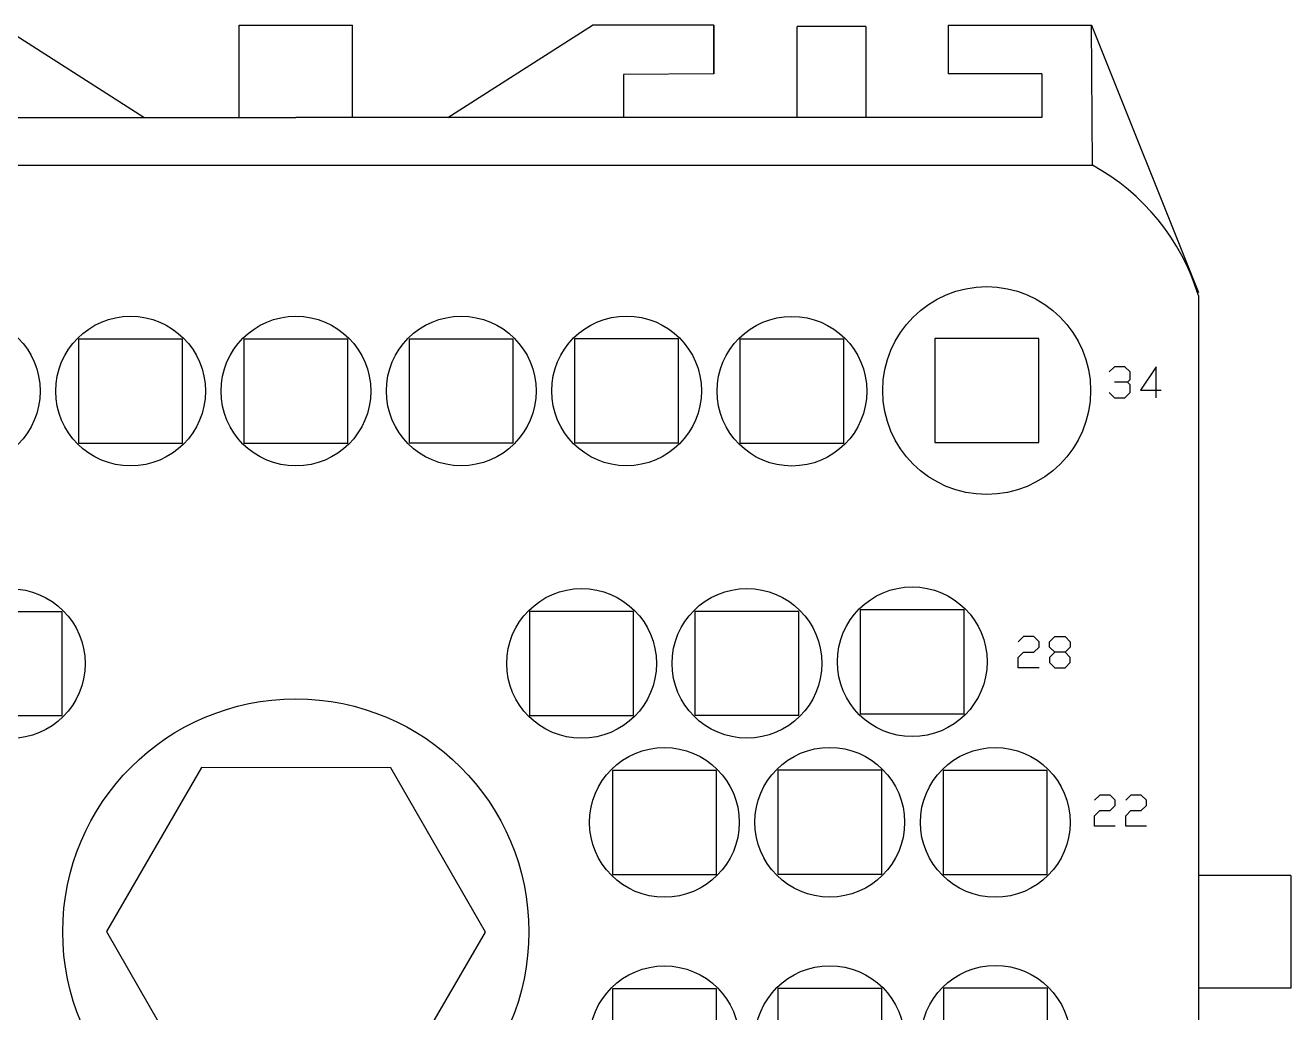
# Model space of a CAD drawing. Header units: millimetres. Extents: x -1 to 4489, y 0 to 1364.
# Drawn here: x 2726.8 to 2795.3, y 301.2 to 354.7 of the extents above; entities that cross this region are included whole.
import ezdxf

# ---------------------------------------------------------------- set-up
doc = ezdxf.new("R2010")
doc.units = ezdxf.units.MM
doc.layers.add('SYMBOLS', color=7, linetype='Continuous')

# ---------------------------------------------------------------- blocks, each defined once
blk = doc.blocks.new('418550588')
at = {"layer": 'SYMBOLS', "color": 7}
for points in [[(103.523, 142.502), (89.603, 151.362)], [(112.683, 142.502), (112.683, 151.362)], [(112.683, 151.362), (123.603, 151.362)], [(123.603, 142.502), (123.603, 151.362)], [(132.763, 142.502), (146.683, 151.362)], [(158.353, 151.362), (146.683, 151.362)], [(158.353, 146.682), (158.353, 151.362)], [(158.353, 151.362), (158.353, 146.682)], [(166.363, 142.502), (166.363, 151.252)], [(172.963, 151.252), (166.363, 151.252)], [(172.963, 151.252), (172.963, 142.502)], [(180.873, 151.362), (194.663, 151.362)], [(180.873, 151.362), (180.873, 146.682)], [(194.663, 151.362), (204.953, 125.642)], [(194.763, 137.892), (194.663, 151.362)], [(158.353, 146.682), (149.663, 146.632)], [(149.663, 146.632), (149.663, 142.502)], [(189.903, 146.682), (180.873, 146.682)], [(189.903, 146.682), (189.903, 142.502)], [(46.389, 142.502), (118.143, 142.502)], [(189.903, 142.502), (118.143, 142.502)], [(41.528, 137.892), (194.763, 137.892)], [(204.953, 125.362), (204.953, 2.949)], [(97.253, 111.172), (107.253, 111.172), (107.253, 121.172), (97.253, 121.172), (97.253, 111.172)], [(113.153, 111.172), (123.153, 111.172), (123.153, 121.172), (113.153, 121.172), (113.153, 111.172)], [(129.053, 111.182), (139.053, 111.182), (139.053, 121.182), (129.053, 121.182), (129.053, 111.182)], [(144.953, 111.192), (154.953, 111.192), (154.953, 121.192), (144.953, 121.192), (144.953, 111.192)], [(160.863, 111.162), (170.863, 111.162), (170.863, 121.162), (160.863, 121.162), (160.863, 111.162)], [(179.593, 111.222), (189.593, 111.222), (189.593, 121.222), (179.593, 121.222), (179.593, 111.222)], [(198.133, 117.022), (198.383, 117.272), (198.383, 118.022), (197.883, 118.522), (196.883, 118.522), (196.383, 118.022)], [(200.883, 115.522), (200.883, 118.522), (199.383, 116.272), (201.383, 116.272)], [(196.383, 116.022), (196.883, 115.522), (197.883, 115.522), (198.383, 116.022), (198.383, 116.772), (198.133, 117.022), (196.883, 117.022)], [(85.683, 84.952), (95.683, 84.952), (95.683, 94.952), (85.683, 94.952), (85.683, 84.952)], [(140.633, 84.972), (150.633, 84.972), (150.633, 94.972), (140.633, 94.972), (140.633, 84.972)], [(156.533, 84.982), (166.533, 84.982), (166.533, 94.982), (156.533, 94.982), (156.533, 84.982)], [(172.433, 85.132), (182.433, 85.132), (182.433, 95.132), (172.433, 95.132), (172.433, 85.132)], [(189.633, 89.552), (187.633, 89.552), (187.633, 90.552), (188.133, 91.052), (189.133, 91.052), (189.633, 91.552), (189.633, 92.052), (189.133, 92.552), (188.133, 92.552), (187.633, 92.052)], [(191.133, 91.052), (190.633, 90.552), (190.633, 90.052), (191.133, 89.552), (192.133, 89.552), (192.633, 90.052), (192.633, 90.552), (192.133, 91.052), (191.133, 91.052), (190.633, 91.552), (190.633, 92.052), (191.133, 92.552), (192.133, 92.552), (192.633, 92.052), (192.633, 91.552), (192.133, 91.052)], [(127.233, 48.352), (136.373, 64.122), (127.283, 79.922), (109.063, 79.952), (99.923, 64.182), (109.003, 48.388), (127.233, 48.352)], [(148.593, 69.682), (158.593, 69.682), (158.593, 79.682), (148.593, 79.682), (148.593, 69.682)], [(164.493, 69.692), (174.493, 69.692), (174.493, 79.692), (164.493, 79.692), (164.493, 69.692)], [(180.423, 69.682), (190.423, 69.682), (190.423, 79.682), (180.423, 79.682), (180.423, 69.682)], [(196.963, 74.312), (194.963, 74.312), (194.963, 75.312), (195.463, 75.812), (196.463, 75.812), (196.963, 76.312), (196.963, 76.812), (196.463, 77.312), (195.463, 77.312), (194.963, 76.812)], [(199.963, 74.312), (197.973, 74.312), (197.973, 75.312), (198.463, 75.812), (199.463, 75.812), (199.963, 76.312), (199.963, 76.812), (199.463, 77.312), (198.463, 77.312), (197.973, 76.812)], [(213.833, 69.582), (204.953, 69.582)], [(213.833, 69.582), (213.833, 58.732)], [(148.603, 48.679), (158.603, 48.679), (158.603, 58.682), (148.603, 58.682), (148.603, 48.679)], [(164.503, 48.69), (174.503, 48.69), (174.503, 58.692), (164.503, 58.692), (164.503, 48.69)], [(180.443, 48.723), (190.443, 48.723), (190.443, 58.722), (180.443, 58.722), (180.443, 48.723)], [(213.833, 58.732), (204.953, 58.732)]]:
    blk.add_lwpolyline(points, dxfattribs=at)
for centre, radius in [((184.593, 116.222), 10), ((86.353, 116.172), 7.2), ((102.253, 116.172), 7.2), ((118.153, 116.172), 7.2), ((134.053, 116.182), 7.2), ((149.953, 116.192), 7.2), ((165.863, 116.162), 7.2), ((90.683, 89.952), 7.2), ((145.633, 89.972), 7.2), ((161.533, 89.982), 7.2), ((177.433, 90.132), 7.2), ((118.143, 64.152), 22.412), ((153.593, 74.682), 7.2), ((169.493, 74.692), 7.2), ((185.423, 74.682), 7.2), ((153.603, 53.682), 7.2), ((169.503, 53.692), 7.2), ((185.443, 53.722), 7.2)]:
    blk.add_circle(centre, radius, dxfattribs=at)
blk.add_arc((184.613, 119.222), 21.247, 16.802, 61.483, dxfattribs=at)

msp = doc.modelspace()

# ---------------------------------------------------------------- block references
at = {"xscale": 0.5625, "yscale": 0.5625}
msp.add_blockref('418550588', (2674.997, 269.511), dxfattribs=at)

doc.saveas('drawing.dxf')
